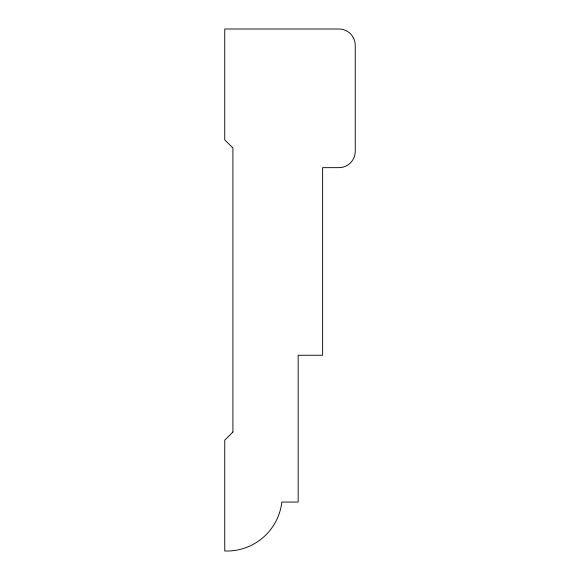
<?xml version="1.0" encoding="UTF-8"?>
<svg xmlns="http://www.w3.org/2000/svg" width="580" height="580" viewBox="0 0 580 580"><rect width="100%" height="100%" fill="white"/><g stroke="black" fill="none" stroke-linecap="round" stroke-linejoin="round"><path stroke-width="0.87" d="M232.906 431.998L224.75 440.155L224.75 551A55.397 55.397 0 0 0 281.844 502.062L298.156 502.062L298.156 355.25L322.625 355.25L322.625 167.656L338.938 167.656A16.312 16.312 0 0 0 355.25 151.344L355.25 45.312A16.312 16.312 0 0 0 338.938 29L224.75 29L224.75 139.845L232.906 148.001L232.906 431.998"/></g></svg>
